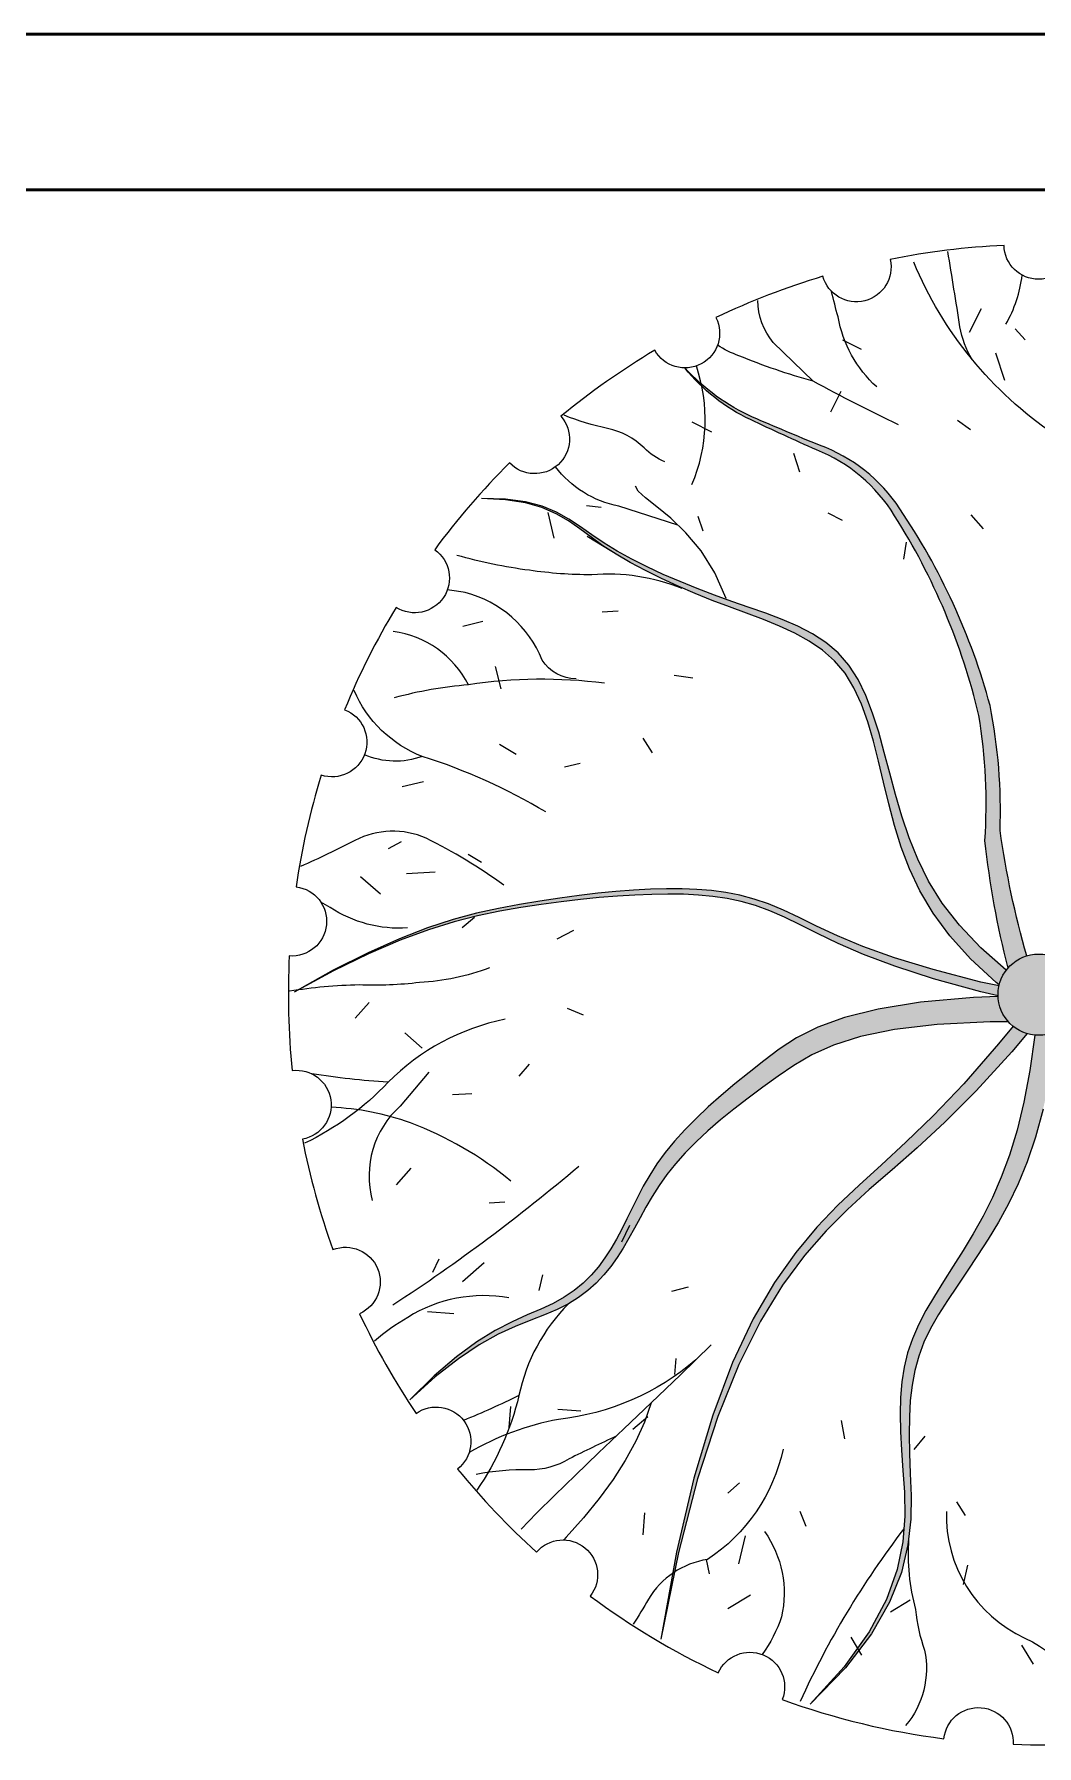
# Model space of a CAD drawing. Header units: millimetres. Extents: x 44692 to 659456, y -26273 to 96111.
# Drawn here: x 276919 to 278531, y 33752 to 36504 of the extents above; entities that cross this region are included whole.
import ezdxf

# ---------------------------------------------------------------- set-up
doc = ezdxf.new("R2010")
doc.units = ezdxf.units.MM
doc.header["$LTSCALE"] = 100
doc.layers.add('Paredes', color=7, linetype='Continuous', lineweight=50)
doc.layers.add('Tree', color=7, linetype='Continuous')

msp = doc.modelspace()

# ---------------------------------------------------------------- hatches: boundary and pattern name
at = {"layer": 'Tree', "true_color": 0x58ba48}
h = msp.add_hatch(color=85, dxfattribs=at)
h.dxf.hatch_style = 1
h.paths.add_polyline_path([(278484.4570614713, 35002.30131230673, -0.140019061588322), (278514.5162492254, 35021.9014623588, -0.0340435231405072), (278471.5830118094, 35223.37358324617, 0.05762779572593946), (278455.6864305211, 35424.30215109142, 0.08307395437007058), (278310.2950898592, 35741.03201303721, 0.16295893780334), (278181.5065695763, 35843.04347805513, -0.004167166116581813), (278073.8759852438, 35888.41353065566, -0.103299147914586), (277965.0634623149, 35967.49871635409, 0.116597600692826), (278070.399523389, 35884.27656301608, 0.00416716611644378), (278176.5684242654, 35835.58417302999, -0.1629589378028835), (278302.1251116635, 35729.62031031634, -0.0830739543700715), (278437.6049804116, 35408.52584983523, -0.05762779572593858), (278447.2507343373, 35207.20036683761, 0.03441688328855973)])
h = msp.add_hatch(color=85, dxfattribs=at)
h.dxf.hatch_style = 1
h.paths.add_polyline_path([(278440.6731154452, 35034.75628282299), (278406.3168753129, 35071.15729525599), (278378.6693394294, 35106.92850765426), (278356.6594199452, 35142.21518734781), (278339.216029011, 35177.16260166646), (278325.2680787778, 35211.91601794009), (278313.7444813956, 35246.62070349846), (278303.668627568, 35281.32347321717), (278294.441822209, 35315.67733215311), (278285.5598487845, 35349.23683290857), (278276.5184907619, 35381.55652808594), (278266.8135316072, 35412.19097028764), (278255.940754787, 35440.69471211602), (278243.395943768, 35466.62230617346), (278228.6748820166, 35489.52830506241), (278211.4072148261, 35509.12624347275), (278191.7580347961, 35525.76558444506), (278170.0262963533, 35539.95477310752), (278146.510953924, 35552.20225458829), (278121.5109619349, 35563.01647401549), (278095.3252748122, 35572.90587651735), (278068.2528469824, 35582.37890722197), (278040.5926328723, 35591.94401125748), (278012.6454295536, 35602.01790608955), (277984.7194046818, 35612.65039853346), (277957.1245685571, 35623.79956774194), (277930.1709314802, 35635.4234928677), (277904.1685037517, 35647.48025306349), (277879.4272956724, 35659.92792748202), (277856.2573175429, 35672.72459527609), (277834.9685796636, 35685.82833559833), (277815.6143496135, 35699.12077745375), (277797.2209240841, 35712.17774925605), (277778.5578570456, 35724.4986292711), (277758.3947024671, 35735.58279576489), (277735.5010143189, 35744.9296270032), (277708.6463465703, 35752.03850125201), (277676.6002531915, 35756.40879677728), (277638.1322881522, 35757.53989184481), (277676.5653587092, 35755.54921410131), (277708.5057570589, 35750.4636917997), (277735.1948120784, 35742.75631772389), (277757.873852644, 35732.90008465775), (277777.7842076326, 35721.36798538489), (277796.1672059211, 35708.63301268928), (277814.2641763866, 35695.16815935468), (277833.3164479056, 35681.44641816487), (277854.3069619093, 35667.87008976645), (277877.1851100468, 35654.55870625637), (277901.6418965216, 35641.56110759452), (277927.3683255374, 35628.92613374066), (277954.0554012976, 35616.70262465446), (277981.3941280054, 35604.93942029585), (278009.0755098645, 35593.68536062451), (278036.7905510785, 35582.98928560031), (278064.2300476693, 35572.80828925074), (278091.083962934, 35562.73248187418), (278117.0420519874, 35552.26022783707), (278141.7940699453, 35540.88989150569), (278165.0297719231, 35528.11983724625), (278186.438913036, 35513.44842942504), (278205.7112483995, 35496.3740324084), (278222.5365331286, 35476.3950105625), (278236.7419044087, 35453.16567843729), (278248.7040277028, 35426.96415131749), (278258.9369505437, 35398.22449467145), (278267.9547204638, 35367.38077396737), (278276.2713849962, 35334.86705467371), (278284.4009916734, 35301.11740225856), (278292.857588028, 35266.56588219042), (278302.1552215929, 35231.64655993761), (278312.9001941634, 35196.69296125603), (278326.0678245839, 35161.63645305131), (278342.7256859625, 35126.30786251719), (278363.9413514065, 35090.53801684706), (278390.7823940231, 35054.15774323457), (278424.3163869201, 35016.99786887306), (278465.6109032051, 34978.88922095601), (278470.3771253913, 34975.15911485085, -0.1007067667586986), (278481.5453335805, 34998.69524996215)])
h = msp.add_hatch(color=85, dxfattribs=at)
h.dxf.hatch_style = 1
h.paths.add_polyline_path([(278469.9860873719, 34973.48252116947), (278440.8711484173, 34979.86980250334), (278364.2568119463, 34999.76388358073), (278301.7468453413, 35018.92873990095), (278251.1350435031, 35037.12707959971), (278210.2152013321, 35054.12161081252), (278176.7811137289, 35069.67504167502), (278148.6265755944, 35083.55008032284), (278123.5453818288, 35095.50943489153), (278099.656875497, 35105.38599391894), (278076.3825923202, 35113.29336755216), (278053.4696161835, 35119.41534634049), (278030.6650309722, 35123.9357208333), (278007.7159205719, 35127.03828157989), (277984.3693688675, 35128.9068191296), (277960.3724597447, 35129.7251240317), (277935.4722770884, 35129.67698683555), (277909.4659954373, 35128.91583986874), (277882.3511519429, 35127.47368257176), (277854.1753744093, 35125.35215616314), (277824.9862906417, 35122.55290186165), (277794.8315284441, 35119.07756088593), (277763.7587156215, 35114.92777445455), (277731.815479978, 35110.10518378625), (277699.0494493187, 35104.61143009976), (277665.3594983498, 35098.30569589967), (277630.0494893857, 35090.47732883484), (277592.2745316431, 35080.27321784029), (277551.1897343384, 35066.84025185096), (277505.9502066876, 35049.32531980181), (277455.7110579074, 35026.87531062766), (277399.6273972142, 34998.63711326358), (277336.8543338245, 34963.75761664442), (277400.1154686171, 34997.74387263865), (277456.5937398228, 35025.18431120514), (277507.1460452325, 35046.91998234383), (277552.6292826364, 35063.79193605439), (277593.9003498247, 35076.64122233672), (277631.8161445887, 35086.30889119056), (277667.2335647185, 35093.63599261581), (277701.0095080042, 35099.46357661205), (277733.8501148915, 35104.49235718197), (277765.858496443, 35108.86170433916), (277796.987006376, 35112.57065209965), (277827.1879984082, 35115.61823447964), (277856.4138262567, 35118.00348549545), (277884.6168436393, 35119.72543916327), (277911.7494042734, 35120.7831294991), (277937.7638618759, 35121.17559051955), (277962.6622254933, 35120.87079109022), (277986.6451254826, 35119.71243947623), (278009.9628475304, 35117.51317879226), (278032.8656773228, 35114.08565215309), (278055.6039005456, 35109.24250267335), (278078.4278028848, 35102.79637346791), (278101.5876700264, 35094.5599076514), (278125.333787657, 35084.34574833855), (278150.2429516511, 35072.03209772122), (278178.1979986389, 35057.75939429986), (278211.40827544, 35041.73363565202), (278252.0831288737, 35024.16081935507), (278302.4319057588, 35005.24694298665), (278364.6639529146, 34985.19800412425), (278440.9886171604, 34964.22000034535), (278468.4909095449, 34957.77661343994, -0.00653398180445521), (278468.4685992905, 34959.48378852935, -0.05404261010669364)])
h = msp.add_hatch(color=85, dxfattribs=at)
h.dxf.hatch_style = 1
h.paths.add_polyline_path([(278599.1235204281, 34959.48378852935, 1), (278468.4685992906, 34959.48378852935, 1)])
h = msp.add_hatch(color=85, dxfattribs=at)
h.dxf.hatch_style = 1
h.paths.add_polyline_path([(278343.9736042909, 34947.29787203927), (278275.6588062659, 34936.27666168581), (278221.4700431984, 34922.67644468189), (278178.7036264286, 34907.02709209298), (278144.6558672962, 34889.85847498456), (278116.6230771412, 34871.70046442189), (278091.901567304, 34853.08293147051), (278068.2646954811, 34834.44664901504), (278045.3940047968, 34815.87599721707), (278023.4480847329, 34797.36625805756), (278002.5855247701, 34778.9127135173), (277982.96491439, 34760.51064557722), (277964.7448430739, 34742.15533621814), (277948.0839003032, 34723.842067421), (277933.1406755591, 34705.56612116662), (277919.9969966765, 34687.3349892195), (277908.4276449066, 34669.20500247851), (277898.1306398531, 34651.244701626), (277888.8040011207, 34633.5226273445), (277880.145748314, 34616.10732031641), (277865.6359233738, 34586.28918744992), (277850.4373359183, 34557.41132527174), (277836.4746755934, 34536.00974496137), (277825.8739761865, 34521.82339764568), (277814.1961615558, 34508.37528833388), (277801.262038512, 34495.71785303287), (277786.8924138665, 34483.90352774956), (277770.9080944295, 34472.98474849091), (277753.1298870125, 34463.01395126377), (277733.3746569951, 34453.81760024493), (277711.4435040318, 34444.31827229031), (277687.133586346, 34433.21257242565), (277660.2420621612, 34419.1971056767), (277630.5660897005, 34400.96847706925), (277597.9028271872, 34377.22329162905), (277562.0494328449, 34346.65815438189), (277522.8030648967, 34307.96967035341), (277563.6674344001, 34344.94506079926), (277600.7946703168, 34373.94957517205), (277634.4431472964, 34396.27674576191), (277664.8712399889, 34413.22010485901), (277692.3373230443, 34426.07318475332), (277717.0997711127, 34436.12951773495), (277739.4169588438, 34444.682636094), (277759.5472608874, 34453.02607212061), (277777.7354540883, 34462.22776133491), (277794.1719240682, 34472.45325217734), (277809.0334586423, 34483.64249631844), (277822.496845628, 34495.73544542858), (277834.7388728413, 34508.67205117842), (277845.9363280978, 34522.39226523838), (277856.2659992139, 34536.83603927906), (277865.904674006, 34551.94332497087), (277875.0494713752, 34567.65051749539), (277883.9788345619, 34583.87978607835), (277899.7519616503, 34613.05386921653), (277912.462062291, 34634.88617554632), (277923.5174320097, 34652.38987573129), (277935.8512391761, 34670.00871565878), (277949.7622581164, 34687.66130806556), (277965.4730936321, 34705.28174576291), (277982.9016724279, 34722.86604185938), (278001.8897516836, 34740.42568953827), (278022.2790885796, 34757.97218198242), (278043.9114402963, 34775.51701237523), (278066.6285640132, 34793.07167389953), (278090.2722169113, 34810.64765973852), (278114.6841561702, 34828.2564630753), (278140.1789404189, 34845.80016730063), (278168.9623340803, 34862.74321663612), (278203.7129030264, 34878.44064551094), (278247.1092131286, 34892.24748835449), (278301.8298302584, 34903.51877959596), (278370.5533202878, 34911.60955366458), (278455.9582490886, 34915.87484498959), (278485.2065713771, 34915.81756916707, -0.1745613051925293), (278468.5229740652, 34956.81894795773), (278429.1181259336, 34955.21020467694)])
h = msp.add_hatch(color=85, dxfattribs=at)
h.dxf.hatch_style = 1
h.paths.add_polyline_path([(278490.6077151899, 34867.82432610961), (278515.2849666261, 34896.83383616166, -0.09913028873554863), (278492.5905136273, 34908.79079035323), (278469.347328925, 34880.19593291997), (278413.1479745629, 34816.19531020946), (278363.9147744176, 34764.48832538787), (278320.3645061397, 34722.08138344107), (278281.2139473787, 34685.98088935505), (278245.1798757858, 34653.19324811579), (278210.9790690106, 34620.72486470918), (278177.3283047038, 34585.58214412134), (278143.2424163042, 34544.91603724318), (278108.9284604077, 34496.45567858693), (278074.8915493985, 34438.07474856979), (278041.6367956609, 34367.64692760906), (278009.6693115798, 34283.045896122), (277979.4942095394, 34182.14533452588), (277951.6166019243, 34062.81892323794), (277926.5416011189, 33922.94034267554), (277954.7368181407, 34062.22351718931), (277985.2745722885, 34180.89701468902), (278017.6974035628, 34281.09791351584), (278051.5478519641, 34364.96329201138), (278086.3684574923, 34434.63022851697), (278121.7017601472, 34492.23580137413), (278157.0902999297, 34539.91708892418), (278192.0766168394, 34579.81116950874), (278226.5044630066, 34614.19296930238), (278261.4224390782, 34645.88880581401), (278298.180357831, 34677.86284438544), (278338.128032042, 34713.07925035877), (278382.6152744874, 34754.50218907587), (278432.9918979445, 34805.09582587882)])
h = msp.add_hatch(color=85, dxfattribs=at)
h.dxf.hatch_style = 1
h.paths.add_polyline_path([(278561.7694350783, 34882.64848272883), (278564.2462503252, 34901.68704982408, -0.1466419400419473), (278527.4353655417, 34894.4667240604), (278519.4913455452, 34837.44296041039), (278509.9734063576, 34786.68097202564), (278499.062274983, 34741.67900622188), (278486.8958482983, 34701.62786709671), (278473.61202318, 34665.71835874781), (278459.3486965045, 34633.14128527269), (278444.2437651482, 34603.08745076888), (278428.4760613726, 34574.84490829158), (278412.3881589767, 34548.09070672534), (278396.3635671447, 34522.5991439121), (278380.7857950599, 34498.14451769381), (278366.0383519063, 34474.50112591254), (278352.5047468679, 34451.44326641011), (278340.5684891283, 34428.74523702842), (278330.6130878716, 34406.18133560978), (278322.9187214356, 34383.50839329688), (278317.3522447748, 34360.41337443728), (278313.6771819981, 34336.56577667915), (278311.6570572144, 34311.63509767117), (278311.055394532, 34285.29083506144), (278311.6357180598, 34257.20248649843), (278313.1615519067, 34227.03954963061), (278315.3964201811, 34194.47152210624), (278317.7831575333, 34159.18926367057), (278318.4818407791, 34120.96908245665), (278315.331857275, 34079.60864869381), (278306.1725943777, 34034.90563261195), (278288.8434394444, 33986.6577044408), (278261.1837798311, 33934.66253440996), (278221.0330028958, 33878.71779274906), (278166.2304959946, 33818.6211496879), (278222.9301858068, 33876.93123839584), (278264.8526523008, 33931.56095385402), (278294.1638810774, 33982.64330250878), (278313.029857734, 34030.31129080587), (278323.6165678707, 34074.6979251919), (278328.0899970859, 34115.93621211294), (278328.6161309788, 34154.15915801501), (278327.3609551482, 34189.4997693445), (278326.1706147264, 34222.12267759489), (278325.6118929759, 34252.31901444939), (278325.9317326932, 34280.41153663854), (278327.3770766733, 34306.72300089296), (278330.194867713, 34331.57616394317), (278334.6320486073, 34355.2937825199), (278340.9355621532, 34378.19861335366), (278349.3523511456, 34400.61341317499), (278360.0255209962, 34422.84679138792), (278372.6828275785, 34445.15076808992), (278386.9481893805, 34467.76321605166), (278402.445524891, 34490.92200804413), (278418.7987526, 34514.86501683816), (278435.6317909946, 34539.83011520453), (278452.5685585653, 34566.05517591407), (278469.2329737991, 34593.7780717376), (278485.2929851188, 34623.33256303885), (278500.5926606773, 34655.43596055153), (278515.0200985611, 34690.90146260274), (278528.4633968566, 34730.54226751923), (278540.8106536506, 34775.17157362794), (278551.9499670293, 34825.60257925551)])

# ---------------------------------------------------------------- linework, layer by layer
at = {"layer": 'Paredes'}
for p, q in [((246357.4965816539, 36504.17299816339), (280365.567759114, 36504.17299816338)), ((246357.4965816539, 36254.17299816338), (280115.5677591141, 36254.17299816338))]:
    msp.add_line(p, q, dxfattribs=at)
at = {"layer": 'Tree', "color": 85, "true_color": 0x58ba48}
for points in [[(278589.5770078925, 36164.48946066061, -0.9771344084684057), (278478.0151118261, 36164.48946066061, 0.03825928851596554), (278295.0636047191, 36141.92067855552, -0.9771344084683784), (278186.8462073953, 36114.80884404715, 0.03825928851593613), (278014.8640564407, 36048.45567056303, -0.9771344084701021), (277916.4796268091, 35995.85756546418, 0.03825928851596242), (277765.7784905193, 35889.69838592989, -0.9771344084690086), (277683.1259351564, 35814.76767296178, 0.03825928851591339), (277562.7415108192, 35675.16755027077, -0.9771344084715986), (277500.7764889103, 35582.39690451595, 0.0382592885159701), (277417.9267527345, 35417.72594443478, -0.9771344084695898), (277380.3645460233, 35312.67768275985, 0.03825928851592784), (277340.0169797076, 35132.80918142963, -0.9771344084700386), (277329.1097326543, 35021.7817586204, 0.03825928851596275), (277333.6834844845, 34837.50022218054, -0.9771344084685398), (277350.0851708088, 34727.15058992171, 0.03825928851589282), (277399.3060090301, 34549.50512005791, -0.977134408471768), (277442.0332209337, 34446.44959125484, 0.03825928851590828), (277532.9499760637, 34286.09140619724, -0.9771344084698461), (277599.4408871251, 34196.50895590596, 0.03825928851597287), (277726.6023973615, 34063.05276761623, -0.977134408466895), (277812.8703638198, 33992.31455575673, 0.04984636023428053), (278018.5374320881, 33868.76900888285, -0.9771344084688731), (278121.5056497914, 33825.8318129222, 0.05560074136262472), (278381.4407168831, 33762.84765607361, -0.9771344084677737), (278492.6424063031, 33753.8899262229, 0.04596090557338388), (278713.5760310238, 33766.65968330678, -0.9771344084659402)], [(278426.6527787198, 35981.2257595069, -0.09487929127110588), (278407.137828599, 36033.4693180247, 0.003678638740105336), (278387.5746393538, 36154.82929492665, 0.003678638740105336)], [(278558.4729566331, 35860.7384585462, -0.1463330391408331), (278333.0972408144, 36137.41284734496, 4.068216872405228)], [(278480.8601924646, 36037.66936201174, 0.09999788612896528), (278507.275656289, 36116.68965121604, 0.09999788612896528)], [(278171.276685301, 35946.11523522045), (278107.1567893465, 36008.3765736581, -0.1699887891293115), (278082.1343113734, 36075.83196380155, -0.1699887891293115)], [(278308.184858564, 35876.02332209473, -0.01206623508506849), (278171.276685301, 35946.11523522045, -0.03141018361026883), (278051.8792538752, 35987.1008407797, -0.05418321190635641), (278017.4211188114, 36004.01104371716, -0.05418321190635641)], [(278514.5162492254, 35021.9014623588, -0.0340435231405093), (278471.5830118094, 35223.37358324617, 0.0576277957259388), (278455.6864305211, 35424.30215109142, 0.0830739543700708), (278310.2950898592, 35741.03201303721, 0.162958937802869), (278181.5065695767, 35843.04347805497, -0.004167166116601735), (278073.8759852438, 35888.41353065571, -0.1032991479145188), (277965.0634623149, 35967.49871635409)], [(278484.4570614713, 35002.30131230678, -0.03441688328855501), (278447.2507343373, 35207.20036683761, 0.0576277957259388), (278437.6049804116, 35408.52584983523, 0.0830739543700708), (278302.1251116635, 35729.62031031634, 0.162958937802869), (278176.5684242654, 35835.58417302999, -0.004167166116601735), (278070.399523385, 35884.27656301796, -0.1165976006889923), (277965.0634623149, 35967.49871635409)], [(277976.2287004989, 35779.81112051231, 0.1845520339931323), (277983.4050097151, 35970.59955094621, 0.1845520339931323)], [(277932.7327662919, 35816.37343762201, -0.08936314730732264), (277899.4723754783, 35838.81836147302, 0.1423412172876668), (277840.6874360074, 35870.10555131111, -0.04408808452593267), (277770.9007968208, 35891.26831357378, -0.04408808452593267)], [(277953.6689817174, 35714.75687723551), (277858.5830903678, 35744.98777245179, -0.1833867004047375), (277756.9521222924, 35808.54706130351)], [(277960.5859940975, 35612.54359255615, 0.1177708694785273), (277815.1445541701, 35634.76163003011, -0.03605382607637624), (277714.9710773021, 35642.03315298379, -0.03698803583189561), (277598.4362257198, 35665.99982068964)], [(277790.0742315376, 35467.52760102446, -0.2515943069704767), (277735.4332604078, 35497.54375728043, 0.2399273849801263), (277611.9529523989, 35606.16377182799, 0.008181159492485499), (277583.1786445834, 35610.58605538049, 0.008181159492485499)], [(277617.0534618091, 35457.95652713642, 0.2449098037590338), (277496.1177776682, 35543.64180334148, -1.347049373891924)], [(277835.5864707289, 35460.431859476, 0.06870406845379579), (277617.0534618091, 35457.95652713642, 0.0430098045770262), (277497.8639106502, 35437.00500540894, -0.08888617599059573)], [(277741.4053467393, 35253.28539086069, 0.05857015781231719), (277542.7973004238, 35342.66851460738, -0.2009569569063995), (277433.283352137, 35448.46575508935, 0.07530544526219696)], [(277542.7973004238, 35342.66851460738, -0.1934543971859791), (277449.9345847098, 35345.41834047282, 0.009271054038152185)], [(277674.0941818597, 35135.4724088963, 0.04182949228826992), (277549.1283658674, 35211.14666652375, 0.2264972251209593), (277434.5755056686, 35207.5663315245, -0.01443465669711541), (277347.3188038815, 35165.64708430771, -0.01443465669711541)], [(277519.2129427899, 35066.73395666631, -0.1639919496343657), (277394.8496636762, 35099.79949159054, -0.003702940827050839), (277379.8915091836, 35108.08866835976, -0.003702940827050839)], [(277650.871845059, 35002.44930688429, -0.07729798047233992), (277538.5621012812, 34979.02299789543, -0.03971891198606818), (277441.4010146179, 34975.18528582041, 0.03491285248905845), (277329.5528454974, 34964.9485979747, 0.03491285248905845)], [(277675.9434690775, 34919.86175130275, 0.1481112706608062), (277487.8311561728, 34818.51856745251, -0.09218963162576765), (277353.4748124908, 34720.5835237967, -0.09218963162576765)], [(277487.8311561728, 34818.51856745251, -0.02207839247359881), (277365.2384965849, 34832.20081263089, -0.02207839247359881)], [(277553.2503115047, 34834.89057739295), (277507.1373812914, 34780.22779547721, 0.2822262566118592), (277462.4693410462, 34628.55124961206, -4.827061023014863)], [(277684.9977665698, 34659.70016857098, 0.08246095775844463), (277523.7872721928, 34753.61403591951, 0.07179669138663881), (277396.2884243323, 34778.5488663834, 0.07179669138663881)], [(277682.2069687093, 34471.80180309231, 0.1857569465264621), (277519.4135095692, 34440.55280719431, 0.0417327825022011), (277466.1844711158, 34402.31498191904, 0.0417327825022011)], [(277777.7354540883, 34462.22776133491, 0.1453428096833645), (277698.2150314231, 34314.72172527033, -0.09218963162506882), (277630.7720002595, 34162.7535134281, -0.09218963162506882)], [(277982.5612257604, 34372.22960465492, -0.1514149092063965), (277761.7924817952, 34276.46798954514, 0.08487535422749601), (277618.1409751396, 34223.0348747223, 0.08487535422749601)], [(277698.2150314231, 34314.72172527033, -0.01746042979560194), (277609.1771060908, 34274.81827080862, -0.01746042979560194)], [(277854.7252149936, 34249.57660843401, 0.00578039309179394), (277778.8709791653, 34212.85887487005, -0.1423412172876668), (277714.6197302307, 34195.35646455165, 0.05173126772115867), (277629.4349592163, 34187.96608693796, -47.27720597948539)], [(278122.8593516533, 34228.74172806361, -0.196417445124789), (278001.3828265766, 34051.12580458017, 0.2264972251209593), (277906.3829869173, 33987.01490813357, -0.007003095131649664), (277882.0044009059, 33946.86381203387, -0.007003095131649664)], [(278385.4059837132, 34128.39855758697, 0.3009048176655483), (278511.4178070215, 33924.7909678674, -0.3523600041785352), (278602.5574633281, 33751.5, -4.509688680372927)], [(278093.0488675773, 34095.99656276107, -0.2141089299274639), (278120.3247951318, 33958.84804755556, -0.07460262697671682), (278089.1414519798, 33898.34322720742, -0.07460262697671682)], [(278316.9068490271, 34100.28886557523, 0.05648352632811073), (278150.1919329918, 33822.76976659117, 1.795613927209891)], [(278324.6167727492, 34083.91830932612, 0.08537041341665494), (278335.8005028038, 33970.45348487675, 0.06382453976133153), (278350.3056386745, 33905.29020379609, -0.2290892978786882), (278319.8056801665, 33783.85162278737, 47.27720597948539)]]:
    msp.add_lwpolyline(points, format="xyb", dxfattribs=at)
for points, elevation in [([(278273.3215226418, 35936.83842831556, -0.1639919496342749), (278211.1396015327, 36049.50148117176, -0.009175025580325971), (278200.7713910005, 36090.58355036148, -0.009175025580325971)], 0.01603291549731447), ([(277794.4914393215, 34683.17776550957, -0.03065246127469261), (277495.5659768338, 34459.89512786949, -4.068216872405228)], -0.02118039114021618)]:
    msp.add_lwpolyline(points, format="xyb", dxfattribs=dict(at, elevation=elevation))
for points in [[(278441.176607788, 36062.293216014), (278421.931912862, 36024.32177314247)], [(278218.5817305162, 36012.70993170072), (278248.3745735811, 35997.61031650522)], [(278495.9051329293, 36030.14181919648), (278511.943410197, 36012.77037069372)], [(278464.2477708021, 35991.80351614711), (278478.6128435045, 35947.91367571147)], [(278215.8599464201, 35929.46644424036), (278199.1385947529, 35896.47377524721)], [(277976.0690708691, 35880.61493444961), (278007.8557293128, 35864.50481331054)], [(278403.2835865996, 35883.64722545107), (278424.1520359787, 35868.40534734956)], [(278139.324980101, 35830.40800644278), (278149.1262737844, 35800.46195432407)], [(278481.5453335805, 34998.69524996215), (278440.6731154452, 35034.75628282299), (278406.3168753129, 35071.15729525599), (278378.6693394294, 35106.92850765426), (278356.6594199452, 35142.21518734781), (278339.216029011, 35177.16260166646), (278325.2680787778, 35211.91601794009), (278313.7444813956, 35246.62070349846), (278303.668627568, 35281.32347321717), (278294.441822209, 35315.67733215311), (278285.5598487845, 35349.23683290857), (278276.5184907619, 35381.55652808594), (278266.8135316072, 35412.19097028764), (278255.940754787, 35440.69471211602), (278243.395943768, 35466.62230617346), (278228.6748820166, 35489.52830506241), (278211.4072148261, 35509.12624347275), (278191.7580347961, 35525.76558444506), (278170.0262963533, 35539.95477310752), (278146.510953924, 35552.20225458829), (278121.5109619349, 35563.01647401549), (278095.3252748122, 35572.90587651735), (278068.2528469824, 35582.37890722197), (278040.5926328723, 35591.94401125748), (278012.6454295536, 35602.01790608955), (277984.7194046818, 35612.65039853346), (277957.1245685571, 35623.79956774194), (277930.1709314802, 35635.4234928677), (277904.1685037517, 35647.48025306349), (277879.4272956724, 35659.92792748202), (277856.2573175429, 35672.72459527609), (277834.9685796636, 35685.82833559833), (277815.6143496135, 35699.12077745375), (277797.2209240841, 35712.17774925605), (277778.5578570456, 35724.4986292711), (277758.3947024671, 35735.58279576489), (277735.5010143189, 35744.9296270032), (277708.6463465703, 35752.03850125201), (277676.6002531915, 35756.40879677728), (277638.1322881522, 35757.53989184481)], [(278470.3771253913, 34975.1591148508), (278465.6109032051, 34978.88922095601), (278424.3163869201, 35016.99786887306), (278390.7823940231, 35054.15774323457), (278363.9413514065, 35090.53801684706), (278342.7256859625, 35126.30786251719), (278326.0678245839, 35161.63645305131), (278312.9001941634, 35196.69296125603), (278302.1552215929, 35231.64655993761), (278292.857588028, 35266.56588219042), (278284.4009916734, 35301.11740225856), (278276.2713849962, 35334.86705467371), (278267.9547204638, 35367.38077396737), (278258.9369505437, 35398.22449467145), (278248.7040277028, 35426.96415131749), (278236.7419044087, 35453.16567843729), (278222.5365331286, 35476.3950105625), (278205.7112483995, 35496.3740324084), (278186.438913036, 35513.44842942504), (278165.0297719231, 35528.11983724625), (278141.7940699453, 35540.88989150569), (278117.0420519874, 35552.26022783707), (278091.083962934, 35562.73248187418), (278064.2300476693, 35572.80828925074), (278036.7905510785, 35582.98928560031), (278009.0755098645, 35593.68536062451), (277981.3941280054, 35604.93942029585), (277954.0554012976, 35616.70262465446), (277927.3683255374, 35628.92613374066), (277901.6418965216, 35641.56110759452), (277877.1851100468, 35654.55870625637), (277854.3069619093, 35667.87008976645), (277833.3164479056, 35681.44641816487), (277814.2641763866, 35695.16815935468), (277796.1672059211, 35708.63301268928), (277777.7842076326, 35721.36798538489), (277757.873852644, 35732.90008465775), (277735.1948120784, 35742.75631772389), (277708.5057570589, 35750.4636917997), (277676.5653587092, 35755.54921410131), (277638.1322881522, 35757.53989184481)], [(278031.5510610797, 35596.4713591287), (278013.2256232353, 35638.20282220392), (277990.9251061547, 35673.23677975693), (277966.6466524969, 35702.19043071543), (277942.3874049216, 35725.68097400706), (277920.144506088, 35744.32560855954), (277901.9150986555, 35758.7415333005), (277889.6963252833, 35769.54594715769), (277885.4853286311, 35777.35604905874)], [(277744.3950206616, 35735.12094310886), (277754.5683540444, 35693.78461472296)], [(277806.8518451545, 35746.43769422045), (277830.3390572068, 35743.72763318718)], [(278194.8829540021, 35734.30683761396), (278217.8400142738, 35722.67173533913)], [(278424.4828026967, 35731.20215882367), (278444.4499713189, 35708.6111348839)], [(277985.8408240382, 35729.20384350829), (277993.6763167542, 35705.26393508096)], [(277807.854400097, 35696.72845019933), (277847.3668684835, 35672.82367558812)], [(278320.4977003516, 35687.45927552156), (278316.391327259, 35659.84456225697)], [(277832.17061903, 35574.97814642389), (277857.930798153, 35577.03245874028)], [(277607.9814620109, 35552.36886381218), (277640.4144340381, 35560.35098147742)], [(277660.2045082605, 35487.48712713963), (277669.0439253455, 35451.57077272463)], [(277947.6572695734, 35473.234652045), (277977.5268628201, 35469.12982748088)], [(277897.3528270309, 35372.26037606432), (277912.2484575171, 35348.64777601529)], [(277666.7834669182, 35362.47955748354), (277693.7428366927, 35346.1693221469)], [(277771.5733136244, 35325.85700785085), (277796.5647416661, 35332.007678196)], [(277510.2774718206, 35294.0756027913), (277544.8809435972, 35302.5919047543)], [(277488.5592989554, 35194.48262829376), (277509.4315724464, 35205.58856184839)], [(277616.4266842631, 35185.66365548893), (277637.9789356612, 35172.62468999047)], [(277517.6108810981, 35154.13390300339), (277563.7092582286, 35156.8930755463)], [(278469.9860873719, 34973.48252116947), (278440.8711484173, 34979.86980250334), (278364.2568119463, 34999.76388358073), (278301.7468453413, 35018.92873990095), (278251.1350435031, 35037.12707959971), (278210.2152013321, 35054.12161081252), (278176.7811137289, 35069.67504167502), (278148.6265755944, 35083.55008032284), (278123.5453818288, 35095.50943489153), (278099.656875497, 35105.38599391894), (278076.3825923202, 35113.29336755216), (278053.4696161835, 35119.41534634049), (278030.6650309722, 35123.9357208333), (278007.7159205719, 35127.03828157989), (277984.3693688675, 35128.9068191296), (277960.3724597447, 35129.7251240317), (277935.4722770884, 35129.67698683555), (277909.4659954373, 35128.91583986874), (277882.3511519429, 35127.47368257176), (277854.1753744093, 35125.35215616314), (277824.9862906417, 35122.55290186165), (277794.8315284441, 35119.07756088593), (277763.7587156215, 35114.92777445455), (277731.815479978, 35110.10518378625), (277699.0494493187, 35104.61143009976), (277665.3594983498, 35098.30569589967), (277630.0494893857, 35090.47732883484), (277592.2745316431, 35080.27321784029), (277551.1897343384, 35066.84025185096), (277505.9502066876, 35049.32531980181), (277455.7110579074, 35026.87531062766), (277399.6273972142, 34998.63711326358), (277336.8543338245, 34963.75761664442)], [(277443.5741396554, 35149.70250743414), (277475.4202373723, 35121.45335139803)], [(278468.4909095449, 34957.77661343994), (278440.9886171604, 34964.22000034535), (278364.6639529146, 34985.19800412425), (278302.4319057588, 35005.24694298665), (278252.0831288737, 35024.16081935507), (278211.40827544, 35041.73363565202), (278178.1979986389, 35057.75939429986), (278150.2429516511, 35072.03209772122), (278125.333787657, 35084.34574833855), (278101.5876700264, 35094.5599076514), (278078.4278028848, 35102.79637346791), (278055.6039005456, 35109.24250267335), (278032.8656773228, 35114.08565215309), (278009.9628475304, 35117.51317879226), (277986.6451254826, 35119.71243947623), (277962.6622254933, 35120.87079109022), (277937.7638618759, 35121.17559051955), (277911.7494042734, 35120.7831294991), (277884.6168436393, 35119.72543916327), (277856.4138262567, 35118.00348549545), (277827.1879984082, 35115.61823447964), (277796.987006376, 35112.57065209965), (277765.858496443, 35108.86170433916), (277733.8501148915, 35104.49235718197), (277701.0095080042, 35099.46357661205), (277667.2335647185, 35093.63599261581), (277631.8161445887, 35086.30889119056), (277593.9003498247, 35076.64122233672), (277552.6292826364, 35063.79193605439), (277507.1460452325, 35046.91998234383), (277456.5937398228, 35025.18431120514), (277400.1154686171, 34997.74387263865), (277336.8543338245, 34963.75761664442)], [(277606.7600076794, 35067.72297659708), (277626.7979190971, 35084.04134457785)], [(277759.5953431682, 35049.54977302245), (277786.5132399322, 35063.1317102643)], [(277435.0576206326, 34921.81119479856), (277457.222242487, 34946.79801962693)], [(278468.5229740652, 34956.81894795772), (278429.1181259336, 34955.21020467694), (278343.9736042909, 34947.29787203927), (278275.6588062659, 34936.27666168581), (278221.4700431984, 34922.67644468189), (278178.7036264286, 34907.02709209298), (278144.6558672962, 34889.85847498456), (278116.6230771412, 34871.70046442189), (278091.901567304, 34853.08293147051), (278068.2646954811, 34834.44664901504), (278045.3940047968, 34815.87599721707), (278023.4480847329, 34797.36625805756), (278002.5855247701, 34778.9127135173), (277982.96491439, 34760.51064557722), (277964.7448430739, 34742.15533621814), (277948.0839003032, 34723.842067421), (277933.1406755591, 34705.56612116662), (277919.9969966765, 34687.3349892195), (277908.4276449066, 34669.20500247851), (277898.1306398531, 34651.244701626), (277888.8040011207, 34633.5226273445), (277880.145748314, 34616.1073203164), (277871.8539010371, 34599.06732122409), (277863.6264788948, 34582.47117075007), (277855.1615014911, 34566.38740957683), (277846.1774529651, 34550.88189427409), (277836.4746755934, 34536.00974496137), (277825.8739761865, 34521.82339764568), (277814.1961615558, 34508.37528833388), (277801.262038512, 34495.71785303287), (277786.8924138665, 34483.90352774956), (277770.9080944295, 34472.98474849091), (277753.1298870125, 34463.01395126377), (277733.3746569951, 34453.81760024493), (277711.4435040318, 34444.31827229031), (277687.133586346, 34433.21257242565), (277660.2420621612, 34419.1971056767), (277630.5660897005, 34400.96847706925), (277597.9028271872, 34377.22329162905), (277562.0494328449, 34346.65815438189), (277522.8030648967, 34307.96967035341)], [(277775.5234881807, 34937.86881875634), (277801.1926891071, 34926.89034835019)], [(278485.2065713772, 34915.81756916707), (278455.9582490886, 34915.87484498959), (278370.5533202878, 34911.60955366458), (278301.8298302584, 34903.51877959596), (278247.1092131286, 34892.24748835449), (278203.7129030264, 34878.44064551094), (278168.9623340803, 34862.74321663612), (278140.1789404189, 34845.80016730063), (278114.6841561702, 34828.2564630753), (278090.2722169113, 34810.64765973852), (278066.6285640132, 34793.07167389953), (278043.9114402963, 34775.51701237523), (278022.2790885796, 34757.97218198242), (278001.8897516836, 34740.42568953827), (277982.9016724279, 34722.86604185938), (277965.4730936321, 34705.28174576291), (277949.7622581164, 34687.66130806556), (277935.8512391761, 34670.00871565878), (277923.5174320097, 34652.38987573129), (277912.462062291, 34634.88617554632), (277902.386355694, 34617.57900236705), (277892.9915378932, 34600.54974345671), (277883.9788345619, 34583.87978607835), (277875.0494713752, 34567.65051749539), (277865.904674006, 34551.94332497087), (277856.2659992139, 34536.83603927906), (277845.9363280978, 34522.39226523838), (277834.7388728413, 34508.67205117842), (277822.496845628, 34495.73544542858), (277809.0334586423, 34483.64249631844), (277794.1719240682, 34472.45325217734), (277777.7354540883, 34462.22776133491), (277759.5472608874, 34453.02607212061), (277739.4169588438, 34444.682636094), (277717.0997711127, 34436.12951773495), (277692.3373230443, 34426.07318475332), (277664.8712399889, 34413.22010485901), (277634.4431472964, 34396.27674576191), (277600.7946703168, 34373.94957517205), (277563.6674344001, 34344.94506079926), (277522.8030648967, 34307.96967035341)], [(278492.5905136273, 34908.79079035329), (278469.347328925, 34880.19593291997), (278413.1479745629, 34816.19531020946), (278363.9147744176, 34764.48832538787), (278320.3645061397, 34722.08138344107), (278281.2139473787, 34685.98088935505), (278245.1798757858, 34653.19324811579), (278210.9790690106, 34620.72486470918), (278177.3283047038, 34585.58214412134), (278143.2424163042, 34544.91603724318), (278108.9284604077, 34496.45567858693), (278074.8915493985, 34438.07474856979), (278041.6367956609, 34367.64692760906), (278009.6693115798, 34283.045896122), (277979.4942095394, 34182.14533452588), (277951.6166019243, 34062.81892323794), (277926.5416011189, 33922.94034267554)], [(277514.8865616418, 34898.05774261631), (277542.5570340084, 34873.51258488852)], [(278515.2849666261, 34896.83383616166), (278490.6077151899, 34867.82432610961), (278432.9918979445, 34805.09582587882), (278382.6152744874, 34754.50218907587), (278338.128032042, 34713.07925035877), (278298.180357831, 34677.86284438544), (278261.4224390782, 34645.88880581401), (278226.5044630066, 34614.19296930238), (278192.0766168394, 34579.81116950874), (278157.0902999297, 34539.91708892418), (278121.7017601472, 34492.23580137413), (278086.3684574923, 34434.63022851697), (278051.5478519641, 34364.96329201138), (278017.6974035628, 34281.09791351584), (277985.2745722885, 34180.89701468902), (277954.7368181407, 34062.22351718931), (277926.5416011189, 33922.94034267554)], [(278527.4353655417, 34894.4667240604), (278519.4913455452, 34837.44296041039), (278509.9734063576, 34786.68097202564), (278499.062274983, 34741.67900622188), (278486.8958482983, 34701.62786709671), (278473.61202318, 34665.71835874781), (278459.3486965045, 34633.14128527269), (278444.2437651482, 34603.08745076888), (278428.4760613726, 34574.84490829158), (278412.3881589767, 34548.09070672534), (278396.3635671447, 34522.5991439121), (278380.7857950599, 34498.14451769381), (278366.0383519063, 34474.50112591254), (278352.5047468679, 34451.44326641011), (278340.5684891283, 34428.74523702842), (278330.6130878716, 34406.18133560978), (278322.9187214356, 34383.50839329688), (278317.3522447748, 34360.41337443728), (278313.6771819981, 34336.56577667915), (278311.6570572144, 34311.63509767117), (278311.055394532, 34285.29083506144), (278311.6357180598, 34257.20248649843), (278313.1615519067, 34227.03954963061), (278315.3964201811, 34194.47152210624), (278317.7831575333, 34159.18926367057), (278318.4818407791, 34120.96908245665), (278315.331857275, 34079.60864869381), (278306.1725943777, 34034.90563261195), (278288.8434394444, 33986.6577044408), (278261.1837798311, 33934.66253440996), (278221.0330028958, 33878.71779274906), (278166.2304959946, 33818.6211496879)], [(277698.3376466588, 34828.25082551195), (277715.4167336964, 34847.50457858043)], [(277591.2848881914, 34798.89388393395), (277622.7378256011, 34800.77646823945)], [(278540.8106536506, 34775.17157362794), (278528.4633968566, 34730.54226751923), (278515.0200985611, 34690.90146260274), (278500.5926606773, 34655.43596055153), (278485.2929851188, 34623.33256303885), (278469.2329737991, 34593.7780717376), (278452.5685585653, 34566.05517591407), (278435.6317909946, 34539.83011520453), (278418.7987526, 34514.86501683816), (278402.445524891, 34490.92200804413), (278386.9481893805, 34467.76321605166), (278372.6828275785, 34445.15076808992), (278360.0255209962, 34422.84679138792), (278349.3523511456, 34400.61341317499), (278340.9355621532, 34378.19861335366), (278334.6320486073, 34355.2937825199), (278330.194867713, 34331.57616394317), (278327.3770766733, 34306.72300089296), (278325.9317326932, 34280.41153663854), (278325.6118929759, 34252.31901444939), (278326.1706147264, 34222.12267759489), (278327.3609551482, 34189.4997693445), (278328.6161309788, 34154.15915801501), (278328.0899970859, 34115.93621211294), (278323.6165678707, 34074.6979251919), (278313.029857734, 34030.31129080587), (278294.1638810774, 33982.64330250878), (278264.8526523008, 33931.56095385402), (278222.9301858068, 33876.93123839584), (278166.2304959946, 33818.6211496879)], [(277501.2992048929, 34653.71880232422), (277524.9471415091, 34680.37781115656)], [(277650.234996705, 34624.75441837879), (277675.379561283, 34626.25942129861)], [(277863.3957602496, 34561.91358149133), (277876.5753644092, 34589.03073878383)], [(277559.9704298426, 34512.93257836634), (277569.8418233911, 34534.41627335132)], [(277607.5323201912, 34498.44532037774), (277642.5276939241, 34528.57831266997)], [(277730.8133921791, 34483.74184248658), (277736.8620795084, 34508.86594265235)], [(277943.7504678555, 34482.73364517626), (277970.8218652056, 34489.55816964107)], [(277551.3276640184, 34450.04993862872), (277593.77932855, 34446.88056407915)], [(278007.351889094, 34396.31708180008), (277957.7705624267, 34348.14212750982), (277910.8635800249, 34303.09063578015), (277866.9229165749, 34261.18823778334), (277826.240546762, 34222.46056469171), (277789.1084452718, 34186.93324767816), (277755.8185867902, 34154.6319179149), (277726.6629460026, 34125.58220657463), (277701.9334975941, 34099.80974483002)], [(277948.7901315031, 34348.76215431072), (277950.7062957851, 34374.42790066089)], [(277910.8635800249, 34303.09063578015), (277899.901139476, 34272.07010523647), (277885.968166549, 34241.22201679395), (277869.1399151437, 34210.46944050321), (277849.4916391607, 34179.73544641523), (277827.0985925004, 34148.94310458038), (277802.0360290638, 34118.01548505002), (277774.3792027509, 34086.87565787441), (277770.1474458317, 34082.46816632184)], [(277682.6688024816, 34263.61902161613), (277685.1555312292, 34296.92709957138)], [(277760.5623450021, 34293.10600767439), (277797.4477939128, 34290.35219803427)], [(277881.4301863335, 34260.5308622369), (277905.3075409859, 34281.09061248276)], [(278222.0028344426, 34245.14240247832), (278216.855620547, 34274.85011821936)], [(278333.4776200994, 34227.83016657274), (278351.4606576916, 34249.18537782461)], [(278033.8589240097, 34157.7439531096), (278052.9473060644, 34174.1801276081)], [(278415.8413605409, 34122.04749864031), (278402.4010829268, 34143.99655690986)], [(277897.8382516263, 34090.519089373), (277900.4913987992, 34126.05623146689)], [(278160.0754209937, 34104.23853253261), (278150.3054317041, 34128.16246065555)], [(278051.4337094032, 34044.14366190874), (278062.2294792472, 34089.0449398491)], [(278004.3696746591, 34028.11273270397), (277999.829005798, 34051.31566112026)], [(278412.7238094775, 34011.08622616378), (278420.0897666831, 34041.72238241433)], [(278034.0950595341, 33972.02953312076), (278070.3992466684, 33994.26002463688)], [(278295.5989646529, 33966.90539442444), (278327.1429866497, 33986.22104831279)], [(278249.6109327779, 33897.46486420255), (278232.1686262732, 33925.94955870216)], [(278525.3705600713, 33882.69644035626), (278506.7609685622, 33913.0874054938)]]:
    msp.add_lwpolyline(points, dxfattribs=at)
msp.add_circle((278533.7960598593, 34959.48378852935), 65.32746056874886, dxfattribs=at)

doc.saveas('drawing.dxf')
